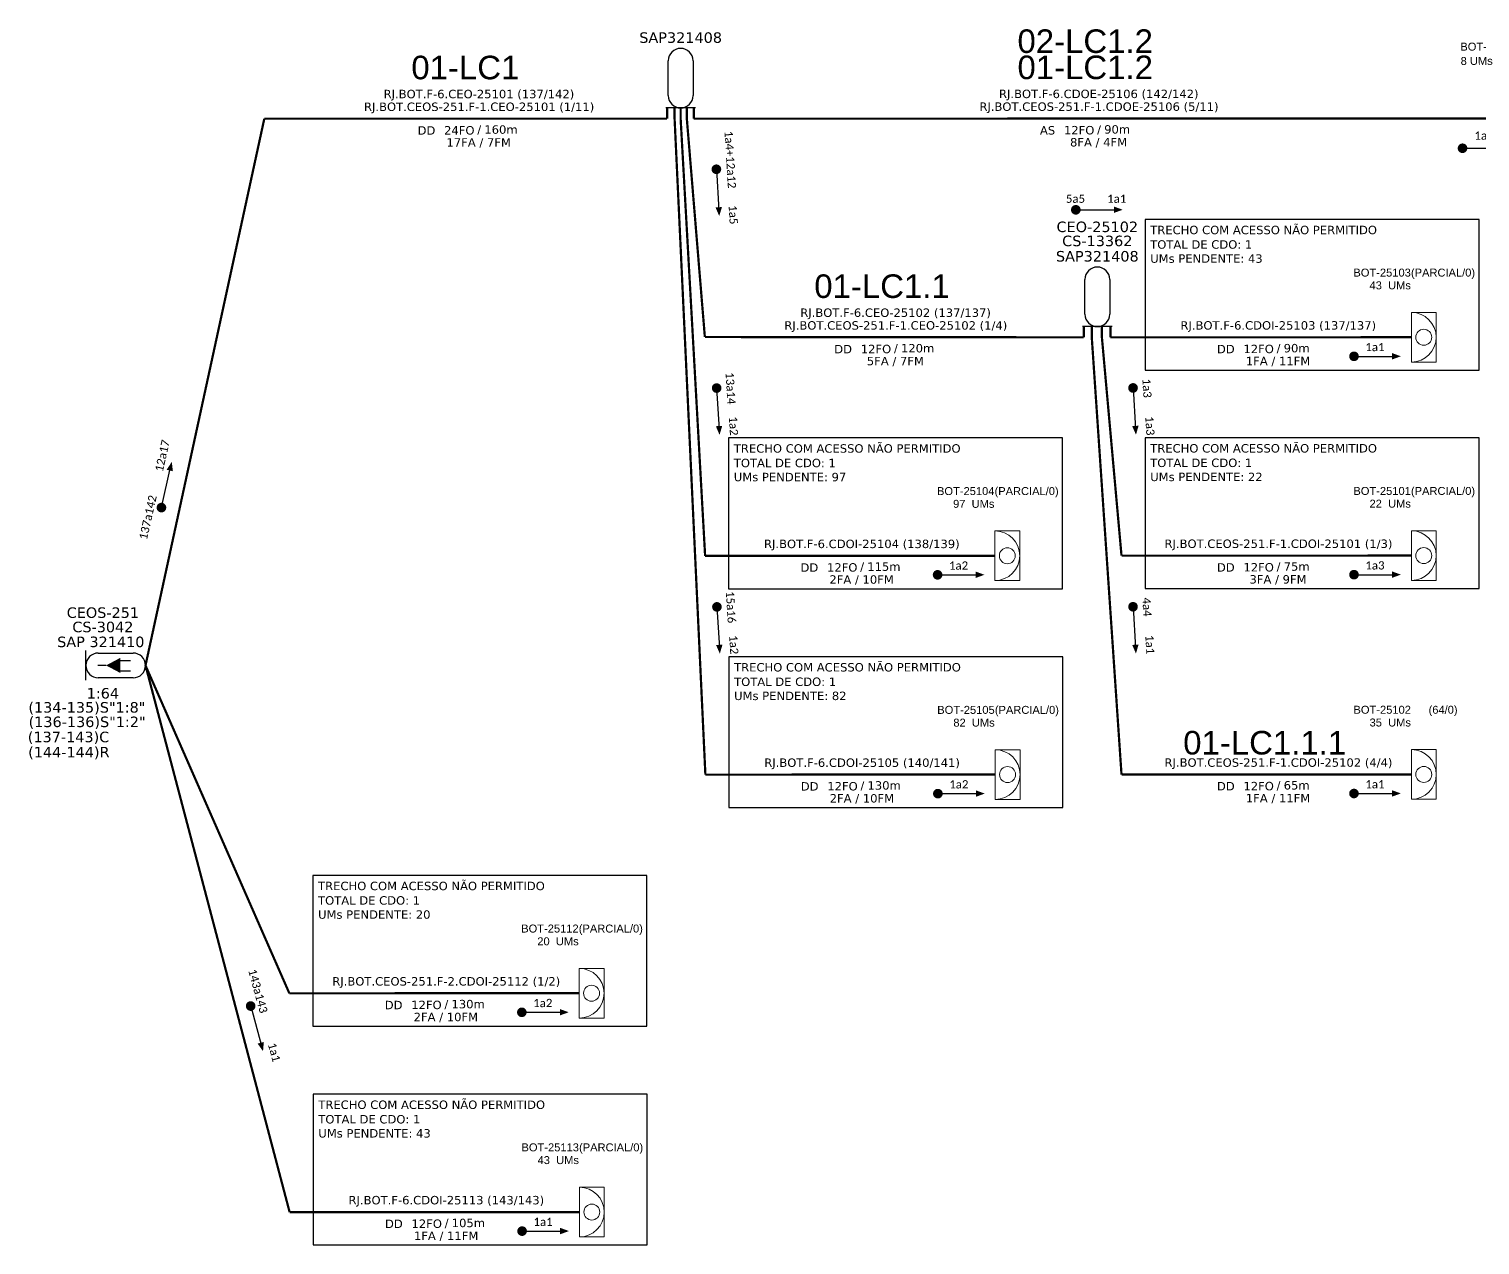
# Model space of a CAD drawing. Header units: millimetres. Extents: x 11891 to 13004, y -2938 to -1984.
# Drawn here: x 11891 to 12494, y -2938 to -2432 of the extents above; entities that cross this region are included whole.
import ezdxf
from ezdxf.enums import TextEntityAlignment as Align

# ---------------------------------------------------------------- set-up
doc = ezdxf.new("R2010")
doc.units = ezdxf.units.MM
doc.header["$MEASUREMENT"] = 0
doc.linetypes.add('ARILSUPP', pattern=[2.98, 1.42, -0.71, 0.14, -0.71])
for name, color, linetype, lineweight in [("20.0-LEGENDA DOS CDO'S", 1, 'Continuous', 0), ('20.1-CDO_INTERIOR', 1, 'Continuous', 0), ('20.2-CDO_POSTE', 1, 'Continuous', 5), ('40.1-ETIQUETAS', 1, 'Continuous', 20)]:
    doc.layers.add(name, color=color, linetype=linetype, lineweight=lineweight)
for name, color, linetype in [('20.4-CEOS', 1, 'Continuous'), ('CAP a instalar', 1, 'Continuous'), ('LC1', 3, 'Continuous'), ('SETA', 7, 'Continuous')]:
    doc.layers.add(name, color=color, linetype=linetype)
doc.styles.add('ARIAL', font='arial.ttf')
doc.styles.add('siredit', font='verdana.ttf')
doc.linetypes.add('FENCELINE1', pattern='A,0.25,-0.1,[133,ltypeshp.shx,S=0.1,R=0,X=-0.1,Y=0],-0.1,1', length=1.45)

# ---------------------------------------------------------------- blocks, each defined once
blk = doc.blocks.new('ETIQUETA_RS5F')
at = {"layer": '40.1-ETIQUETAS', "color": 0, "style": 'siredit'}
blk.add_text('/', height=1.5, dxfattribs=at).set_placement((1.55, -1.95), align=Align.MIDDLE_RIGHT)
for tag, p in [('ETIQUETA_R_SECUNDARIA', (1.18, 2.1)), ('ETIQUETA_R_PRIMARIA', (1.18, 4.1)), ('F_ATIVAS/F_MORTAS', (1.11, -4.24))]:
    blk.add_attdef(tag, text='', height=1.5, dxfattribs=at).set_placement(p, align=Align.MIDDLE_CENTER)
for tag, p in [('TIPO_CABO', (-6.62, -2.12)), ('CAP_CABO', (0.37, -2.09))]:
    blk.add_attdef(tag, text='', height=1.5, dxfattribs=at).set_placement(p, align=Align.MIDDLE_RIGHT)
blk.add_attdef('METROS', text='', height=1.5, dxfattribs=at).set_placement((2.11, -1.95), align=Align.MIDDLE_LEFT)
for tag, p in [('FUSÃO_1', (0.82, -8.39)), ('FUSÃO_2', (0.82, -10.6)), ('FUSÃO_3', (0.82, -12.93)), ('FUSÃO_4', (0.82, -15.14)), ('FUSÃO_5', (0.82, -17.16))]:
    blk.add_attdef(tag, text='', height=1.5, dxfattribs=at).set_placement(p, align=Align.CENTER)
blk = doc.blocks.new('CDOI_INT')
at = {"layer": '20.1-CDO_INTERIOR', "color": 0, "lineweight": 18}
blk.add_lwpolyline([(4.25, -4.25), (4.25, 4.25), (0, 4.25), (0, -4.25)], close=True, dxfattribs=at)
blk.add_circle((2.12, 0), 1.36, dxfattribs=at)
blk.add_arc((0, 0), 4.25, 270, 90, dxfattribs=at)
at = {"layer": "20.0-LEGENDA DOS CDO'S", "color": 0, "style": 'ARIAL'}
for tag, p in [('CDO_N', (-0.08, 10.38)), ('SPLITER_1', (21.18, 10.38)), ('SPLITER_2', (21.19, 8.68)), ('SAP', (-0.08, 6.23)), ('SURVEY', (-0.08, 8.2)), ('1:XX', (5.94, -2.22)), ('UMS', (5.94, -4.24))]:
    blk.add_attdef(tag, p, '', height=1.36, dxfattribs=at)
blk.add_attdef('FIBRAS_UTILIZADAS', text='', height=1.36, dxfattribs=at).set_placement((15.34, 10.38), align=Align.CENTER)
blk = doc.blocks.new('CDOE-TEXTO PADRÃO')
at = {"layer": "20.0-LEGENDA DOS CDO'S", "color": 0, "style": 'ARIAL'}
for tag, p in [('CDO_N', (0.49, 7.39)), ('SAP', (0.51, 1.67)), ('CORDOALHA', (0.5, 4.33)), ('SPLITER_1', (0.59, -0.91)), ('SPLITER_2', (0.6, -3.55)), ('(XX-XX_F)S', (0.54, -8.29)), ('(XX-XX_L)S', (0.55, -10.83)), ('UMS', (0.55, -13.15))]:
    blk.add_attdef(tag, p, '', height=1.7, rotation=0.118, dxfattribs=at)
blk.add_attdef('FIBRAS_UTILIZADAS', text='', height=1.7, rotation=0.118, dxfattribs=at).set_placement((19.77, 7.43), align=Align.CENTER)
blk = doc.blocks.new('CEOS_RP_CT_DRT')
at = {"layer": '20.4-CEOS', "color": 0}
for p, q in [((-4.54, 1.19), (-1.19, 1.19)), ((-1.19, -1.19), (-4.54, -1.19))]:
    blk.add_line(p, q, dxfattribs=at)
for points in [[(-5.73, -1.43), (-5.73, 1.44)], [(-3.79, 0), (-4.59, 0)], [(-2.47, 0.48), (-1.45, 0.48)], [(-2.47, -0.52), (-1.45, -0.52)]]:
    blk.add_lwpolyline(points, dxfattribs=at)
blk.add_lwpolyline([(-3.79, 0, 0, 1.47, 0), (-2.41, 0, 1.47, 1.47, 0)], format="xyseb", dxfattribs=at)
for centre, start, end in [((-4.54, 0), 90, 270), ((-1.19, 0), 270, 90)]:
    blk.add_arc(centre, 1.19, start, end, dxfattribs=at)
at = {"layer": '20.4-CEOS', "color": 7, "style": 'siredit'}
for tag, p in [('Nº_DA_CEOS', (-2.86, 5.6)), ('LOCAL', (-2.86, 4.24)), ('SAP', (-2.86, 2.78)), ('RACIO_SPLITAGEM', (-2.86, -1.88)), ('FIBRAS_SPLITTER', (-2.86, -3.58)), ('FIBRAS_TOP_C', (-2.86, -5.08)), ('RESERVA_FINAIS', (-2.86, -6.39))]:
    blk.add_attdef(tag, text='', height=1.01, dxfattribs=at).set_placement(p, align=Align.TOP_CENTER)

msp = doc.modelspace()

# ---------------------------------------------------------------- linework, layer by layer
at = {"const_width": 2, "elevation": 2}
for points in [[(12486.08, -2481.67, 1), (12488.08, -2481.67, 1)], [(12176.89, -2489.4, 1), (12177.01, -2491.4, 1)], [(12325.35, -2507.25, 1), (12327.35, -2507.25, 1)], [(12440.97, -2568.16, 1), (12442.97, -2568.16, 1)], [(12177, -2580.35, 1), (12177.12, -2582.34, 1)], [(12350.07, -2580.29, 1), (12350.19, -2582.29, 1)], [(12267.9, -2658.97, 1), (12269.9, -2658.97, 1)], [(12440.97, -2658.91, 1), (12442.97, -2658.91, 1)], [(12177.12, -2671.3, 1), (12177.24, -2673.29, 1)], [(12350.07, -2671.24, 1), (12350.19, -2673.23, 1)], [(12268.02, -2749.92, 1), (12270.02, -2749.92, 1)], [(12440.97, -2749.86, 1), (12442.97, -2749.86, 1)], [(12095.09, -2840.81, 1), (12097.09, -2840.81, 1)], [(12095.2, -2931.75, 1), (12097.2, -2931.75, 1)]]:
    msp.add_lwpolyline(points, format="xyb", close=True, dxfattribs=at)
at = {"color": 3, "elevation": 2}
for points in [[(12355.11, -2511.25), (12355.11, -2573.92), (12493.95, -2573.92), (12493.95, -2511.25), (12355.11, -2511.25)], [(12182.04, -2602.06), (12182.04, -2664.73), (12320.88, -2664.73), (12320.88, -2602.06), (12182.04, -2602.06)], [(12355.11, -2602), (12355.11, -2664.67), (12493.95, -2664.67), (12493.95, -2602), (12355.11, -2602)], [(12182.16, -2693.01), (12182.16, -2755.68), (12320.99, -2755.68), (12320.99, -2693.01), (12182.16, -2693.01)], [(12009.23, -2783.9), (12009.23, -2846.57), (12148.07, -2846.57), (12148.07, -2783.9), (12009.23, -2783.9)], [(12009.35, -2874.85), (12009.35, -2937.51), (12148.18, -2937.51), (12148.18, -2874.85), (12009.35, -2874.85)]]:
    msp.add_lwpolyline(points, dxfattribs=at)
at = {"const_width": 2}
for points in [[(11946.06, -2632, 1), (11946.51, -2630.05, 1)], [(11983.11, -2837.24, 1), (11983.64, -2839.17, 1)]]:
    msp.add_lwpolyline(points, format="xyb", close=True, dxfattribs=at)
at = {"layer": '20.4-CEOS'}
for p, q in [((12156.94, -2459.75, 2), (12156.94, -2445.3, 2)), ((12167.24, -2445.3, 2), (12167.24, -2459.75, 2)), ((12168.3, -2464.9, 2), (12155.88, -2464.9, 2)), ((12330.12, -2550.64, 2), (12330.12, -2536.19, 2)), ((12340.43, -2536.19, 2), (12340.43, -2550.64, 2)), ((12341.49, -2555.79, 2), (12329.06, -2555.79, 2))]:
    msp.add_line(p, q, dxfattribs=at)
for centre, start, end in [((12162.09, -2445.3, 2), 0, 180), ((12162.09, -2459.75, 2), 180, 0), ((12335.28, -2536.19, 2), 0, 180), ((12335.28, -2550.64, 2), 180, 0)]:
    msp.add_arc(centre, 5.15, start, end, dxfattribs=at)
at = {"layer": 'CAP a instalar', "linetype": 'FENCELINE1', "ltscale": 7, "const_width": 0.933, "elevation": 2}
for points in [[(12156.49, -2469.37), (12156.49, -2464.9)], [(12167.54, -2469.37), (12508.23, -2469.31)]]:
    msp.add_lwpolyline(points, dxfattribs=at)
at = {"layer": 'CAP a instalar', "color": 8, "ltscale": 7, "const_width": 0.933, "elevation": 2}
for points in [[(12159.58, -2469.37), (12159.58, -2464.9)], [(12162.09, -2469.37), (12162.09, -2464.9)], [(12172.38, -2742.02), (12159.58, -2469.37)], [(12172.27, -2651.07), (12162.09, -2469.37)], [(12337.19, -2560.26), (12337.19, -2555.79)], [(12340.73, -2560.26), (12340.73, -2555.79)], [(12345.34, -2651.01), (12337.19, -2560.26)], [(12340.73, -2560.26), (12465.79, -2560.23)], [(12172.27, -2651.07), (12292.72, -2651.04)], [(12345.34, -2651.01), (12465.79, -2650.98)], [(11999.46, -2832.91), (11939.66, -2696.61)], [(11999.57, -2923.86), (11939.66, -2696.61)], [(12172.38, -2742.02), (12292.83, -2741.99)], [(11999.46, -2832.91), (12119.91, -2832.88)], [(11999.57, -2923.86), (12120.02, -2923.83)]]:
    msp.add_lwpolyline(points, dxfattribs=at)
at = {"layer": 'CAP a instalar', "ltscale": 7, "const_width": 0.933, "elevation": 2}
for points in [[(12164.67, -2469.37), (12164.67, -2464.9)], [(12167.54, -2469.37), (12167.54, -2464.9)], [(11989.05, -2469.37), (11939.67, -2696.62)], [(11989.05, -2469.37), (12156.49, -2469.37)], [(12172.16, -2560.12), (12164.67, -2469.37)], [(12329.68, -2560.26), (12329.68, -2555.79)], [(12332.98, -2560.26), (12332.98, -2555.79)], [(12172.16, -2560.12), (12329.68, -2560.26)], [(12345.34, -2741.96), (12332.98, -2560.26)], [(12345.34, -2741.96), (12465.79, -2741.93)]]:
    msp.add_lwpolyline(points, dxfattribs=at)
at = {"layer": 'SETA', "elevation": 2}
for points in [[(12487.08, -2481.67), (12504.28, -2481.67)], [(12176.95, -2490.4), (12177.99, -2507.56)], [(12326.35, -2507.25), (12343.54, -2507.25)], [(12326.35, -2507.25), (12343.54, -2507.25)], [(12441.97, -2568.16), (12459.16, -2568.16)], [(12177.06, -2581.35), (12178.1, -2598.51)], [(12350.13, -2581.29), (12351.17, -2598.45)], [(12268.9, -2658.97), (12286.09, -2658.97)], [(12441.97, -2658.91), (12459.16, -2658.91)], [(12177.18, -2672.29), (12178.22, -2689.46)], [(12350.13, -2672.24), (12351.17, -2689.4)], [(12269.02, -2749.92), (12286.21, -2749.92)], [(12441.97, -2749.86), (12459.16, -2749.86)], [(12096.09, -2840.81), (12113.28, -2840.81)], [(12096.2, -2931.75), (12113.4, -2931.75)]]:
    msp.add_lwpolyline(points, dxfattribs=at)
at = {"layer": 'SETA'}
for points in [[(11946.28, -2631.02), (11950.1, -2614.26)], [(11946.28, -2631.02), (11950.1, -2614.26)], [(11983.38, -2838.21), (11987.9, -2854.8)], [(11983.38, -2838.21), (11987.9, -2854.8)]]:
    msp.add_lwpolyline(points, dxfattribs=at)
for points in [[(12179.26, -2506.1, 2), (12178.15, -2509.84, 2), (12176.6, -2506.26, 2)], [(12342.16, -2505.89, 2), (12345.83, -2507.22, 2), (12342.16, -2508.56, 2)], [(12342.16, -2505.89, 2), (12345.83, -2507.22, 2), (12342.16, -2508.56, 2)], [(12457.78, -2566.8, 2), (12461.45, -2568.13, 2), (12457.78, -2569.47, 2)], [(12179.38, -2597.05, 2), (12178.27, -2600.79, 2), (12176.72, -2597.21, 2)], [(12352.45, -2596.99, 2), (12351.34, -2600.73, 2), (12349.79, -2597.15, 2)], [(11948.46, -2615.3), (11950.58, -2612.02), (11951.06, -2615.89)], [(11948.46, -2615.3), (11950.58, -2612.02), (11951.06, -2615.89)], [(12284.71, -2657.61, 2), (12288.38, -2658.94, 2), (12284.71, -2660.28, 2)], [(12457.78, -2657.55, 2), (12461.45, -2658.88, 2), (12457.78, -2660.22, 2)], [(12179.49, -2688, 2), (12178.38, -2691.74, 2), (12176.83, -2688.16, 2)], [(12352.45, -2687.94, 2), (12351.34, -2691.68, 2), (12349.79, -2688.1, 2)], [(12284.83, -2748.56, 2), (12288.49, -2749.89, 2), (12284.83, -2751.22, 2)], [(12457.78, -2748.5, 2), (12461.45, -2749.83, 2), (12457.78, -2751.17, 2)], [(12111.9, -2839.45, 2), (12115.57, -2840.78, 2), (12111.9, -2842.11, 2)], [(11988.85, -2853.11), (11988.52, -2856.99), (11986.27, -2853.81)], [(11988.85, -2853.11), (11988.52, -2856.99), (11986.27, -2853.81)], [(12112.02, -2930.39, 2), (12115.68, -2931.73, 2), (12112.02, -2933.06, 2)]]:
    msp.add_solid(points, dxfattribs=at)

# ---------------------------------------------------------------- block references
at = {"layer": '20.1-CDO_INTERIOR', "color": 8, "ltscale": 11}
ref = msp.add_blockref('CDOI_INT', (12465.81, -2560.23, 2), dxfattribs=dict(at, xscale=2.430832509970058, yscale=2.430832509970058, zscale=2.430832509970058))
ref.add_attrib('CDO_N', 'BOT-25103', dxfattribs={"layer": "20.0-LEGENDA DOS CDO'S", "color": 8, "height": 3.307, "style": 'ARIAL'}).set_placement((12465.6, -2535, 2), align=Align.RIGHT)
ref.add_attrib('FIBRAS_UTILIZADAS', '    (PARCIAL/0)', dxfattribs={"layer": "20.0-LEGENDA DOS CDO'S", "color": 8, "height": 3.3, "style": 'ARIAL'}).set_placement((12476.42, -2535, 2), align=Align.CENTER)
ref.add_attrib('SURVEY', '43  UMs', dxfattribs={"layer": "20.0-LEGENDA DOS CDO'S", "color": 8, "height": 3.307, "style": 'ARIAL'}).set_placement((12465.62, -2540.3, 2), align=Align.RIGHT)
ref = msp.add_blockref('CDOI_INT', (12292.72, -2651.04, 2), dxfattribs=dict(at, xscale=2.430832509970058, yscale=2.430832509970058, zscale=2.430832509970058))
ref.add_attrib('CDO_N', 'BOT-25104', dxfattribs={"layer": "20.0-LEGENDA DOS CDO'S", "color": 8, "height": 3.307, "style": 'ARIAL'}).set_placement((12292.52, -2625.81, 2), align=Align.RIGHT)
ref.add_attrib('FIBRAS_UTILIZADAS', '    (PARCIAL/0)', dxfattribs={"layer": "20.0-LEGENDA DOS CDO'S", "color": 8, "height": 3.3, "style": 'ARIAL'}).set_placement((12303.33, -2625.81, 2), align=Align.CENTER)
ref.add_attrib('SURVEY', '97  UMs', dxfattribs={"layer": "20.0-LEGENDA DOS CDO'S", "color": 8, "height": 3.307, "style": 'ARIAL'}).set_placement((12292.53, -2631.11, 2), align=Align.RIGHT)
ref = msp.add_blockref('CDOI_INT', (12465.81, -2650.98, 2), dxfattribs=dict(at, xscale=2.430832509970058, yscale=2.430832509970058, zscale=2.430832509970058))
ref.add_attrib('CDO_N', 'BOT-25101', dxfattribs={"layer": "20.0-LEGENDA DOS CDO'S", "color": 8, "height": 3.307, "style": 'ARIAL'}).set_placement((12465.6, -2625.75, 2), align=Align.RIGHT)
ref.add_attrib('FIBRAS_UTILIZADAS', '    (PARCIAL/0)', dxfattribs={"layer": "20.0-LEGENDA DOS CDO'S", "color": 8, "height": 3.3, "style": 'ARIAL'}).set_placement((12476.42, -2625.75, 2), align=Align.CENTER)
ref.add_attrib('SURVEY', '22  UMs', dxfattribs={"layer": "20.0-LEGENDA DOS CDO'S", "color": 8, "height": 3.307, "style": 'ARIAL'}).set_placement((12465.62, -2631.05, 2), align=Align.RIGHT)
ref = msp.add_blockref('CDOI_INT', (12292.83, -2741.99, 2), dxfattribs=dict(at, xscale=2.430832509970058, yscale=2.430832509970058, zscale=2.430832509970058))
ref.add_attrib('CDO_N', 'BOT-25105', dxfattribs={"layer": "20.0-LEGENDA DOS CDO'S", "color": 8, "height": 3.307, "style": 'ARIAL'}).set_placement((12292.63, -2716.75, 2), align=Align.RIGHT)
ref.add_attrib('FIBRAS_UTILIZADAS', '    (PARCIAL/0)', dxfattribs={"layer": "20.0-LEGENDA DOS CDO'S", "color": 8, "height": 3.3, "style": 'ARIAL'}).set_placement((12303.45, -2716.75, 2), align=Align.CENTER)
ref.add_attrib('SURVEY', '82  UMs', dxfattribs={"layer": "20.0-LEGENDA DOS CDO'S", "color": 8, "height": 3.307, "style": 'ARIAL'}).set_placement((12292.64, -2722.06, 2), align=Align.RIGHT)
at = {"layer": '20.1-CDO_INTERIOR', "ltscale": 11}
ref = msp.add_blockref('CDOI_INT', (12465.83, -2741.93, 2), dxfattribs=dict(at, xscale=2.430832509970058, yscale=2.430832509970058, zscale=2.430832509970058))
ref.add_attrib('CDO_N', 'BOT-25102', dxfattribs={"layer": "20.0-LEGENDA DOS CDO'S", "height": 3.307, "style": 'ARIAL'}).set_placement((12465.63, -2716.7, 2), align=Align.RIGHT)
ref.add_attrib('FIBRAS_UTILIZADAS', '    (64/0)', dxfattribs={"layer": "20.0-LEGENDA DOS CDO'S", "height": 3.3, "style": 'ARIAL'}).set_placement((12476.44, -2716.7, 2), align=Align.CENTER)
ref.add_attrib('SURVEY', '35  UMs', dxfattribs={"layer": "20.0-LEGENDA DOS CDO'S", "height": 3.307, "style": 'ARIAL'}).set_placement((12465.64, -2722, 2), align=Align.RIGHT)
at = {"layer": '20.1-CDO_INTERIOR', "color": 8, "ltscale": 11}
ref = msp.add_blockref('CDOI_INT', (12119.91, -2832.88, 2), dxfattribs=dict(at, xscale=2.430832509970058, yscale=2.430832509970058, zscale=2.430832509970058))
ref.add_attrib('CDO_N', 'BOT-25112', dxfattribs={"layer": "20.0-LEGENDA DOS CDO'S", "color": 8, "height": 3.307, "style": 'ARIAL'}).set_placement((12119.7, -2807.64, 2), align=Align.RIGHT)
ref.add_attrib('FIBRAS_UTILIZADAS', '    (PARCIAL/0)', dxfattribs={"layer": "20.0-LEGENDA DOS CDO'S", "color": 8, "height": 3.3, "style": 'ARIAL'}).set_placement((12130.52, -2807.64, 2), align=Align.CENTER)
ref.add_attrib('SURVEY', '20  UMs', dxfattribs={"layer": "20.0-LEGENDA DOS CDO'S", "color": 8, "height": 3.307, "style": 'ARIAL'}).set_placement((12119.72, -2812.95, 2), align=Align.RIGHT)
ref = msp.add_blockref('CDOI_INT', (12120.02, -2923.83, 2), dxfattribs=dict(at, xscale=2.430832509970058, yscale=2.430832509970058, zscale=2.430832509970058))
ref.add_attrib('CDO_N', 'BOT-25113', dxfattribs={"layer": "20.0-LEGENDA DOS CDO'S", "color": 8, "height": 3.307, "style": 'ARIAL'}).set_placement((12119.82, -2898.59, 2), align=Align.RIGHT)
ref.add_attrib('FIBRAS_UTILIZADAS', '    (PARCIAL/0)', dxfattribs={"layer": "20.0-LEGENDA DOS CDO'S", "color": 8, "height": 3.3, "style": 'ARIAL'}).set_placement((12130.64, -2898.59, 2), align=Align.CENTER)
ref.add_attrib('SURVEY', '43  UMs', dxfattribs={"layer": "20.0-LEGENDA DOS CDO'S", "color": 8, "height": 3.307, "style": 'ARIAL'}).set_placement((12119.83, -2903.89, 2), align=Align.RIGHT)
at = {"layer": '20.2-CDO_POSTE'}
ref = msp.add_blockref('CDOE-TEXTO PADRÃO', (12500.36, -2463.22, 2), dxfattribs=dict(at, xscale=1.944000005722046, yscale=1.944000005722046, zscale=1.944))
ref.add_attrib('CDO_N', 'BOT-25106', (12486.18, -2441.09, 2), dxfattribs={"layer": "20.0-LEGENDA DOS CDO'S", "color": 0, "height": 3.305, "rotation": 0.11799, "style": 'ARIAL'})
ref.add_attrib('CORDOALHA', '8 UMs', (12486.3, -2447.04, 2), dxfattribs={"layer": "20.0-LEGENDA DOS CDO'S", "color": 0, "height": 3.305, "rotation": 0.11799, "style": 'ARIAL'})
ref.add_attrib('FIBRAS_UTILIZADAS', '       (8/0)', dxfattribs={"layer": "20.0-LEGENDA DOS CDO'S", "color": 0, "height": 3.3045, "rotation": 0.11799, "style": 'ARIAL'}).set_placement((12517.27, -2441.24, 2), align=Align.CENTER)
at = {"layer": '20.4-CEOS'}
ref = msp.add_blockref('CEOS_RP_CT_DRT', (11939.67, -2696.62, 2), dxfattribs=dict(at, xscale=4.323331594467162, yscale=4.323331594467162, zscale=4.323331583999998))
ref.add_attrib('Nº_DA_CEOS', 'CEOS-251', dxfattribs={"color": 7, "height": 4.365, "style": 'siredit'}).set_placement((11921.95, -2672.5, 2), align=Align.TOP_CENTER)
ref.add_attrib('LOCAL', 'CS-3042', dxfattribs={"color": 7, "height": 4.365, "style": 'siredit'}).set_placement((11921.95, -2678.45, 2), align=Align.TOP_CENTER)
ref.add_attrib('SAP', 'SAP 321410', dxfattribs={"color": 7, "height": 4.365, "style": 'siredit'}).set_placement((11921.08, -2684.65, 2), align=Align.TOP_CENTER)
ref.add_attrib('RACIO_SPLITAGEM', '1:64', dxfattribs={"color": 7, "height": 4.365, "style": 'siredit'}).set_placement((11921.95, -2706.02, 2), align=Align.TOP_CENTER)
ref.add_attrib('FIBRAS_SPLITTER', '(134-135)S"1:8"', dxfattribs={"color": 7, "height": 4.3652, "style": 'siredit'}).set_placement((11915.3, -2711.87, 2), align=Align.TOP_CENTER)
ref.add_attrib('FIBRAS_TOP_C', '(137-143)C', dxfattribs={"color": 7, "height": 4.365, "style": 'siredit'}).set_placement((11907.67, -2724.17, 2), align=Align.TOP_CENTER)
ref.add_attrib('RESERVA_FINAIS', '(144-144)R', dxfattribs={"color": 7, "height": 4.365, "style": 'siredit'}).set_placement((11907.81, -2730.48, 2), align=Align.TOP_CENTER)
at = {"layer": '40.1-ETIQUETAS'}
ref = msp.add_blockref('ETIQUETA_RS5F', (12075.57, -2469.32, 2), dxfattribs=dict(at, xscale=2.33279996999954, yscale=2.33279996999954, zscale=2.33279996999954))
ref.add_attrib('ETIQUETA_R_PRIMARIA', 'RJ.BOT.F-6.CEO-25101 (137/142)', dxfattribs={"color": 0, "height": 3.4992, "style": 'siredit'}).set_placement((12078.25, -2459.12, 2), align=Align.MIDDLE_CENTER)
ref.add_attrib('ETIQUETA_R_SECUNDARIA', 'RJ.BOT.CEOS-251.F-1.CEO-25101 (1/11)', dxfattribs={"color": 0, "height": 3.4992, "style": 'siredit'}).set_placement((12078.33, -2464.42, 2), align=Align.MIDDLE_CENTER)
ref.add_attrib('TIPO_CABO', 'DD', dxfattribs={"color": 0, "height": 3.499, "style": 'siredit'}).set_placement((12060.14, -2474.26, 2), align=Align.MIDDLE_RIGHT)
ref.add_attrib('CAP_CABO', '24FO', dxfattribs={"color": 0, "height": 3.499, "style": 'siredit'}).set_placement((12076.42, -2474.21, 2), align=Align.MIDDLE_RIGHT)
ref.add_attrib('METROS', '160m', dxfattribs={"color": 0, "height": 3.499, "style": 'siredit'}).set_placement((12080.5, -2473.88, 2), align=Align.MIDDLE_LEFT)
ref.add_attrib('F_ATIVAS/F_MORTAS', '17FA / 7FM', dxfattribs={"color": 0, "height": 3.499, "style": 'siredit'}).set_placement((12078.16, -2479.23, 2), align=Align.MIDDLE_CENTER)
ref = msp.add_blockref('ETIQUETA_RS5F', (12333.21, -2469.27, 2), dxfattribs=dict(at, xscale=2.33279996999954, yscale=2.33279996999954, zscale=2.33279996999954))
ref.add_attrib('ETIQUETA_R_PRIMARIA', 'RJ.BOT.F-6.CDOE-25106 (142/142)', dxfattribs={"color": 0, "height": 3.4992, "style": 'siredit'}).set_placement((12335.88, -2459.06, 2), align=Align.MIDDLE_CENTER)
ref.add_attrib('ETIQUETA_R_SECUNDARIA', 'RJ.BOT.CEOS-251.F-1.CDOE-25106 (5/11)', dxfattribs={"color": 0, "height": 3.4992, "style": 'siredit'}).set_placement((12335.97, -2464.36, 2), align=Align.MIDDLE_CENTER)
ref.add_attrib('TIPO_CABO', 'AS', dxfattribs={"color": 0, "height": 3.499, "style": 'siredit'}).set_placement((12317.77, -2474.2, 2), align=Align.MIDDLE_RIGHT)
ref.add_attrib('CAP_CABO', '12FO', dxfattribs={"color": 0, "height": 3.499, "style": 'siredit'}).set_placement((12334.06, -2474.15, 2), align=Align.MIDDLE_RIGHT)
ref.add_attrib('METROS', '90m', dxfattribs={"color": 0, "height": 3.499, "style": 'siredit'}).set_placement((12338.13, -2473.82, 2), align=Align.MIDDLE_LEFT)
ref.add_attrib('F_ATIVAS/F_MORTAS', '8FA / 4FM', dxfattribs={"color": 0, "height": 3.499, "style": 'siredit'}).set_placement((12335.8, -2479.17, 2), align=Align.MIDDLE_CENTER)
ref = msp.add_blockref('ETIQUETA_RS5F', (12248.76, -2560.21, 2), dxfattribs=dict(at, xscale=2.33279996999954, yscale=2.33279996999954, zscale=2.33279996999954))
ref.add_attrib('ETIQUETA_R_PRIMARIA', 'RJ.BOT.F-6.CEO-25102 (137/137)', dxfattribs={"color": 0, "height": 3.4992, "style": 'siredit'}).set_placement((12251.43, -2550.01, 2), align=Align.MIDDLE_CENTER)
ref.add_attrib('ETIQUETA_R_SECUNDARIA', 'RJ.BOT.CEOS-251.F-1.CEO-25102 (1/4)', dxfattribs={"color": 0, "height": 3.4992, "style": 'siredit'}).set_placement((12251.52, -2555.3, 2), align=Align.MIDDLE_CENTER)
ref.add_attrib('TIPO_CABO', 'DD', dxfattribs={"color": 0, "height": 3.499, "style": 'siredit'}).set_placement((12233.32, -2565.15, 2), align=Align.MIDDLE_RIGHT)
ref.add_attrib('CAP_CABO', '12FO', dxfattribs={"color": 0, "height": 3.499, "style": 'siredit'}).set_placement((12249.61, -2565.1, 2), align=Align.MIDDLE_RIGHT)
ref.add_attrib('METROS', '120m', dxfattribs={"color": 0, "height": 3.499, "style": 'siredit'}).set_placement((12253.68, -2564.77, 2), align=Align.MIDDLE_LEFT)
ref.add_attrib('F_ATIVAS/F_MORTAS', '5FA / 7FM', dxfattribs={"color": 0, "height": 3.499, "style": 'siredit'}).set_placement((12251.35, -2570.12, 2), align=Align.MIDDLE_CENTER)
at = {"layer": '40.1-ETIQUETAS', "color": 8}
ref = msp.add_blockref('ETIQUETA_RS5F', (12407.81, -2560.2, 2), dxfattribs=dict(at, xscale=2.33279996999954, yscale=2.33279996999954, zscale=2.33279996999954))
ref.add_attrib('ETIQUETA_R_PRIMARIA', 'RJ.BOT.F-6.CDOI-25103 (137/137)', dxfattribs={"color": 0, "height": 3.4992, "style": 'siredit'}).set_placement((12410.49, -2555.29, 2), align=Align.MIDDLE_CENTER)
ref.add_attrib('TIPO_CABO', 'DD', dxfattribs={"color": 0, "height": 3.499, "style": 'siredit'}).set_placement((12392.38, -2565.13, 2), align=Align.MIDDLE_RIGHT)
ref.add_attrib('CAP_CABO', '12FO', dxfattribs={"color": 0, "height": 3.499, "style": 'siredit'}).set_placement((12408.66, -2565.08, 2), align=Align.MIDDLE_RIGHT)
ref.add_attrib('METROS', '90m', dxfattribs={"color": 0, "height": 3.499, "style": 'siredit'}).set_placement((12412.74, -2564.75, 2), align=Align.MIDDLE_LEFT)
ref.add_attrib('F_ATIVAS/F_MORTAS', '1FA / 11FM', dxfattribs={"color": 0, "height": 3.499, "style": 'siredit'}).set_placement((12410.4, -2570.1, 2), align=Align.MIDDLE_CENTER)
ref = msp.add_blockref('ETIQUETA_RS5F', (12234.72, -2651.01, 2), dxfattribs=dict(at, xscale=2.33279996999954, yscale=2.33279996999954, zscale=2.33279996999954))
ref.add_attrib('ETIQUETA_R_PRIMARIA', 'RJ.BOT.F-6.CDOI-25104 (138/139)', dxfattribs={"color": 0, "height": 3.4992, "style": 'siredit'}).set_placement((12237.4, -2646.1, 2), align=Align.MIDDLE_CENTER)
ref.add_attrib('TIPO_CABO', 'DD', dxfattribs={"color": 0, "height": 3.499, "style": 'siredit'}).set_placement((12219.29, -2655.94, 2), align=Align.MIDDLE_RIGHT)
ref.add_attrib('CAP_CABO', '12FO', dxfattribs={"color": 0, "height": 3.499, "style": 'siredit'}).set_placement((12235.58, -2655.89, 2), align=Align.MIDDLE_RIGHT)
ref.add_attrib('METROS', '115m', dxfattribs={"color": 0, "height": 3.499, "style": 'siredit'}).set_placement((12239.65, -2655.56, 2), align=Align.MIDDLE_LEFT)
ref.add_attrib('F_ATIVAS/F_MORTAS', '2FA / 10FM', dxfattribs={"color": 0, "height": 3.499, "style": 'siredit'}).set_placement((12237.31, -2660.91, 2), align=Align.MIDDLE_CENTER)
ref = msp.add_blockref('ETIQUETA_RS5F', (12407.81, -2650.95, 2), dxfattribs=dict(at, xscale=2.33279996999954, yscale=2.33279996999954, zscale=2.33279996999954))
ref.add_attrib('ETIQUETA_R_SECUNDARIA', 'RJ.BOT.CEOS-251.F-1.CDOI-25101 (1/3)', dxfattribs={"color": 0, "height": 3.4992, "style": 'siredit'}).set_placement((12410.57, -2646.04, 2), align=Align.MIDDLE_CENTER)
ref.add_attrib('TIPO_CABO', 'DD', dxfattribs={"color": 0, "height": 3.499, "style": 'siredit'}).set_placement((12392.38, -2655.88, 2), align=Align.MIDDLE_RIGHT)
ref.add_attrib('CAP_CABO', '12FO', dxfattribs={"color": 0, "height": 3.499, "style": 'siredit'}).set_placement((12408.66, -2655.83, 2), align=Align.MIDDLE_RIGHT)
ref.add_attrib('METROS', '75m', dxfattribs={"color": 0, "height": 3.499, "style": 'siredit'}).set_placement((12412.74, -2655.51, 2), align=Align.MIDDLE_LEFT)
ref.add_attrib('F_ATIVAS/F_MORTAS', '3FA / 9FM', dxfattribs={"color": 0, "height": 3.499, "style": 'siredit'}).set_placement((12410.4, -2660.85, 2), align=Align.MIDDLE_CENTER)
ref = msp.add_blockref('ETIQUETA_RS5F', (12234.84, -2741.95, 2), dxfattribs=dict(at, xscale=2.33279996999954, yscale=2.33279996999954, zscale=2.33279996999954))
ref.add_attrib('ETIQUETA_R_PRIMARIA', 'RJ.BOT.F-6.CDOI-25105 (140/141)', dxfattribs={"color": 0, "height": 3.4992, "style": 'siredit'}).set_placement((12237.51, -2737.04, 2), align=Align.MIDDLE_CENTER)
ref.add_attrib('TIPO_CABO', 'DD', dxfattribs={"color": 0, "height": 3.499, "style": 'siredit'}).set_placement((12219.4, -2746.89, 2), align=Align.MIDDLE_RIGHT)
ref.add_attrib('CAP_CABO', '12FO', dxfattribs={"color": 0, "height": 3.499, "style": 'siredit'}).set_placement((12235.69, -2746.84, 2), align=Align.MIDDLE_RIGHT)
ref.add_attrib('METROS', '130m', dxfattribs={"color": 0, "height": 3.499, "style": 'siredit'}).set_placement((12239.76, -2746.51, 2), align=Align.MIDDLE_LEFT)
ref.add_attrib('F_ATIVAS/F_MORTAS', '2FA / 10FM', dxfattribs={"color": 0, "height": 3.499, "style": 'siredit'}).set_placement((12237.43, -2751.86, 2), align=Align.MIDDLE_CENTER)
at = {"layer": '40.1-ETIQUETAS'}
ref = msp.add_blockref('ETIQUETA_RS5F', (12407.81, -2741.89, 2), dxfattribs=dict(at, xscale=2.33279996999954, yscale=2.33279996999954, zscale=2.33279996999954))
ref.add_attrib('ETIQUETA_R_SECUNDARIA', 'RJ.BOT.CEOS-251.F-1.CDOI-25102 (4/4)', dxfattribs={"color": 0, "height": 3.4992, "style": 'siredit'}).set_placement((12410.57, -2736.99, 2), align=Align.MIDDLE_CENTER)
ref.add_attrib('TIPO_CABO', 'DD', dxfattribs={"color": 0, "height": 3.499, "style": 'siredit'}).set_placement((12392.38, -2746.83, 2), align=Align.MIDDLE_RIGHT)
ref.add_attrib('CAP_CABO', '12FO', dxfattribs={"color": 0, "height": 3.499, "style": 'siredit'}).set_placement((12408.66, -2746.78, 2), align=Align.MIDDLE_RIGHT)
ref.add_attrib('METROS', '65m', dxfattribs={"color": 0, "height": 3.499, "style": 'siredit'}).set_placement((12412.74, -2746.45, 2), align=Align.MIDDLE_LEFT)
ref.add_attrib('F_ATIVAS/F_MORTAS', '1FA / 11FM', dxfattribs={"color": 0, "height": 3.499, "style": 'siredit'}).set_placement((12410.4, -2751.8, 2), align=Align.MIDDLE_CENTER)
at = {"layer": '40.1-ETIQUETAS', "color": 8}
ref = msp.add_blockref('ETIQUETA_RS5F', (12061.91, -2832.84, 2), dxfattribs=dict(at, xscale=2.33279996999954, yscale=2.33279996999954, zscale=2.33279996999954))
ref.add_attrib('ETIQUETA_R_SECUNDARIA', 'RJ.BOT.CEOS-251.F-2.CDOI-25112 (1/2)', dxfattribs={"color": 0, "height": 3.4992, "style": 'siredit'}).set_placement((12064.67, -2827.93, 2), align=Align.MIDDLE_CENTER)
ref.add_attrib('TIPO_CABO', 'DD', dxfattribs={"color": 0, "height": 3.499, "style": 'siredit'}).set_placement((12046.48, -2837.78, 2), align=Align.MIDDLE_RIGHT)
ref.add_attrib('CAP_CABO', '12FO', dxfattribs={"color": 0, "height": 3.499, "style": 'siredit'}).set_placement((12062.76, -2837.72, 2), align=Align.MIDDLE_RIGHT)
ref.add_attrib('METROS', '130m', dxfattribs={"color": 0, "height": 3.499, "style": 'siredit'}).set_placement((12066.84, -2837.4, 2), align=Align.MIDDLE_LEFT)
ref.add_attrib('F_ATIVAS/F_MORTAS', '2FA / 10FM', dxfattribs={"color": 0, "height": 3.499, "style": 'siredit'}).set_placement((12064.5, -2842.74, 2), align=Align.MIDDLE_CENTER)
ref = msp.add_blockref('ETIQUETA_RS5F', (12062.03, -2923.79, 2), dxfattribs=dict(at, xscale=2.33279996999954, yscale=2.33279996999954, zscale=2.33279996999954))
ref.add_attrib('ETIQUETA_R_PRIMARIA', 'RJ.BOT.F-6.CDOI-25113 (143/143)', dxfattribs={"color": 0, "height": 3.4992, "style": 'siredit'}).set_placement((12064.7, -2918.88, 2), align=Align.MIDDLE_CENTER)
ref.add_attrib('TIPO_CABO', 'DD', dxfattribs={"color": 0, "height": 3.499, "style": 'siredit'}).set_placement((12046.59, -2928.72, 2), align=Align.MIDDLE_RIGHT)
ref.add_attrib('CAP_CABO', '12FO', dxfattribs={"color": 0, "height": 3.499, "style": 'siredit'}).set_placement((12062.88, -2928.67, 2), align=Align.MIDDLE_RIGHT)
ref.add_attrib('METROS', '105m', dxfattribs={"color": 0, "height": 3.499, "style": 'siredit'}).set_placement((12066.95, -2928.35, 2), align=Align.MIDDLE_LEFT)
ref.add_attrib('F_ATIVAS/F_MORTAS', '1FA / 11FM', dxfattribs={"color": 0, "height": 3.499, "style": 'siredit'}).set_placement((12064.62, -2933.69, 2), align=Align.MIDDLE_CENTER)

# ---------------------------------------------------------------- texts
at = {"color": 3, "style": 'siredit'}
for s, p in [('TRECHO COM ACESSO NÃO PERMITIDO', (12357.27, -2517.38, 2)), ('TOTAL DE CDO: 1', (12357.27, -2523.41, 2)), ('UMs PENDENTE: 43', (12357.27, -2529.26, 2)), ('TRECHO COM ACESSO NÃO PERMITIDO', (12184.2, -2608.19, 2)), ('TRECHO COM ACESSO NÃO PERMITIDO', (12357.27, -2608.13, 2)), ('TOTAL DE CDO: 1', (12184.2, -2614.22, 2)), ('TOTAL DE CDO: 1', (12357.27, -2614.16, 2)), ('UMs PENDENTE: 97', (12184.2, -2620.07, 2)), ('UMs PENDENTE: 22', (12357.27, -2620.01, 2)), ('TRECHO COM ACESSO NÃO PERMITIDO', (12184.32, -2699.14, 2)), ('TOTAL DE CDO: 1', (12184.32, -2705.16, 2)), ('UMs PENDENTE: 82', (12184.32, -2711.02, 2)), ('TRECHO COM ACESSO NÃO PERMITIDO', (12011.39, -2790.03, 2)), ('TOTAL DE CDO: 1', (12011.39, -2796.05, 2)), ('UMs PENDENTE: 20', (12011.39, -2801.91, 2)), ('TRECHO COM ACESSO NÃO PERMITIDO', (12011.5, -2880.97, 2)), ('TOTAL DE CDO: 1', (12011.5, -2887, 2)), ('UMs PENDENTE: 43', (12011.5, -2892.85, 2))]:
    msp.add_text(s, height=3.4992, dxfattribs=at).set_placement(p)
at = {"color": 0, "char_height": 3.4214, "width": 50.7176, "attachment_point": 5}
for s, insert, rotation in [('\\C7;\\fCalibri|b0|i0|c0|p34;1a4+12a12', (12182.73, -2486.4, 2), 273.46389), ('\\C7;\\fCalibri|b0|i0|c0|p34;1a5', (12183.96, -2509.3, 2), 273.46389), ('\\C7;\\fCalibri|b0|i0|c0|p34;13a14', (12182.85, -2581.45, 2), 273.46389), ('\\C7;\\fCalibri|b0|i0|c0|p34;1a3', (12355.92, -2581.39, 2), 273.46389), ('\\C7;\\fCalibri|b0|i0|c0|p34;1a2', (12184.07, -2597.09, 2), 273.46389), ('\\C7;\\fCalibri|b0|i0|c0|p34;1a3', (12357.14, -2597.03, 2), 273.46389), ('\\C7;\\fCalibri|b0|i0|c0|p34;12a17', (11946.68, -2609.46), 77.19298), ('\\C7;\\fCalibri|b0|i0|c0|p34;137a142', (11940.67, -2635.09), 77.19298), ('\\C7;\\fCalibri|b0|i0|c0|p34;15a16', (12182.97, -2672.4, 2), 273.46389), ('\\C7;\\fCalibri|b0|i0|c0|p34;4a4', (12355.92, -2672.34, 2), 273.46389), ('\\C7;\\fCalibri|b0|i0|c0|p34;1a2', (12184.19, -2688.04, 2), 273.46389), ('\\C7;\\fCalibri|b0|i0|c0|p34;1a1', (12357.14, -2687.98, 2), 273.46389), ('\\C7;\\fCalibri|b0|i0|c0|p34;143a143', (11986.42, -2831.97), 285.2459), ('\\C7;\\fCalibri|b0|i0|c0|p34;1a1', (11993.16, -2857.42), 285.2459)]:
    msp.add_mtext(s, dxfattribs=dict(at, insert=insert, rotation=rotation))
for s, insert in [('\\C7;\\fCalibri|b0|i0|c0|p34;1a1', (12496.01, -2476.41, 2)), ('\\C7;\\fCalibri|b0|i0|c0|p34;5a5', (12326.2, -2502.65, 2)), ('\\C7;\\fCalibri|b0|i0|c0|p34;1a1', (12343.36, -2502.65, 2)), ('\\C7;\\fCalibri|b0|i0|c0|p34;1a1', (12450.68, -2564.31, 2)), ('\\C7;\\fCalibri|b0|i0|c0|p34;1a2', (12277.61, -2655.12, 2)), ('\\C7;\\fCalibri|b0|i0|c0|p34;1a3', (12450.68, -2655.06, 2)), ('\\C7;\\fCalibri|b0|i0|c0|p34;1a2', (12277.73, -2746.07, 2)), ('\\C7;\\fCalibri|b0|i0|c0|p34;1a1', (12450.68, -2746.01, 2)), ('\\C7;\\fCalibri|b0|i0|c0|p34;1a2', (12104.8, -2836.96, 2)), ('\\C7;\\fCalibri|b0|i0|c0|p34;1a1', (12104.91, -2927.9, 2))]:
    msp.add_mtext(s, dxfattribs=dict(at, insert=insert))
at = {"layer": '20.4-CEOS', "style": 'siredit'}
for tag, text, height, p in [('SAP321408', '', 4.37, (12162.09, -2433.48, 2)), ('CEO-25102', 'CEOSXXX', 4.365, (12335.28, -2512.14, 2)), ('CS-13362', '', 4.37, (12335.28, -2517.99, 2)), ('SAP321408', '', 4.37, (12335.28, -2524.37, 2))]:
    msp.add_attdef(tag, text=text, height=height, dxfattribs=at).set_placement(p, align=Align.TOP_CENTER)
at = {"layer": '20.4-CEOS', "color": 7, "style": 'siredit'}
msp.add_attdef('(136-136)S"1:2"', text='(xx-xx)C', height=4.365, dxfattribs=at).set_placement((11915.4, -2717.89, 2), align=Align.TOP_CENTER)
at = {"layer": 'LC1', "linetype": 'ARILSUPP', "style": 'ARIAL'}
for s, p in [('02-LC1.2', (12330.25, -2437.15, 2)), ('01-LC1', (12072.61, -2448.1, 2)), ('01-LC1.2', (12330.25, -2448.04, 2)), ('01-LC1.1', (12245.8, -2538.99, 2)), ('01-LC1.1.1', (12404.85, -2728.75, 2))]:
    msp.add_text(s, height=9.8, dxfattribs=at).set_placement(p, align=Align.MIDDLE_CENTER)

doc.saveas('drawing.dxf')
